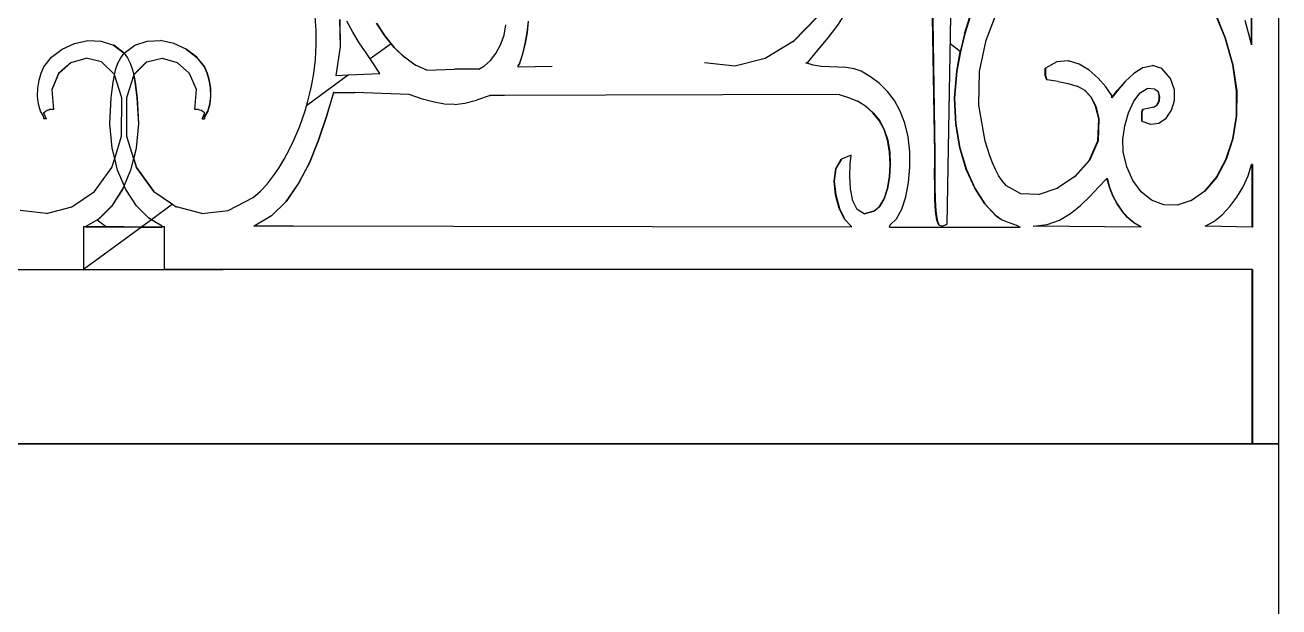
# Model space of a CAD drawing. Header units: inches. Extents: x 3672 to 10975, y -27382 to -746.
# Drawn here: x 4396.46 to 4413.78, y -26776.85 to -26768.81 of the extents above; entities that cross this region are included whole.
import ezdxf

# ---------------------------------------------------------------- set-up
doc = ezdxf.new("R2010")
doc.units = ezdxf.units.IN
doc.header["$LTSCALE"] = 17
doc.header["$MEASUREMENT"] = 0
doc.layers.add('25 BOT BAR', color=12, linetype='Continuous', lineweight=25)
doc.layers.add('OUTLINE', color=1, linetype='Continuous', lineweight=25)

msp = doc.modelspace()

# ---------------------------------------------------------------- linework, layer by layer
for p, q in [((4413.784, -26774.596), (4413.784, -26750.596)), ((4413.404, -26769.076), (4413.409, -26760.859)), ((4413.411, -26760.859), (4413.406, -26769.085)), ((4409.198, -26771.559), (4409.277, -26767.02)), ((4409.028, -26770.592), (4408.983, -26767.855)), ((4408.985, -26767.855), (4409.03, -26770.592)), ((4407.689, -26768.816), (4407.812, -26768.622)), ((4409.74, -26769.023), (4409.889, -26768.625)), ((4400.48, -26768.888), (4400.466, -26768.693)), ((4400.807, -26768.738), (4400.814, -26769.112)), ((4400.816, -26769.112), (4400.809, -26768.738)), ((4400.987, -26768.913), (4400.906, -26768.757)), ((4401.314, -26768.785), (4401.427, -26768.961)), ((4401.429, -26768.961), (4401.316, -26768.785)), ((4403.411, -26768.759), (4403.395, -26768.915)), ((4403.398, -26768.915), (4403.413, -26768.759)), ((4407.072, -26769.04), (4407.404, -26768.701)), ((4407.406, -26768.701), (4407.074, -26769.04)), ((4409.441, -26768.932), (4409.514, -26768.701)), ((4409.516, -26768.701), (4409.443, -26768.932)), ((4413.039, -26768.991), (4412.898, -26768.646)), ((4412.901, -26768.646), (4413.041, -26768.991)), ((4413.404, -26769.076), (4413.317, -26768.752)), ((4400.482, -26769.088), (4400.48, -26768.888)), ((4401.076, -26769.058), (4400.987, -26768.913)), ((4401.427, -26768.961), (4401.429, -26768.961)), ((4401.427, -26768.961), (4401.515, -26769.07)), ((4401.558, -26769.121), (4401.429, -26768.961)), ((4403.029, -26769.088), (4403.078, -26768.954)), ((4403.078, -26768.954), (4403.103, -26768.81)), ((4403.395, -26768.915), (4403.368, -26769.066)), ((4403.37, -26769.066), (4403.398, -26768.915)), ((4403.395, -26768.915), (4403.398, -26768.915)), ((4407.553, -26768.991), (4407.689, -26768.816)), ((4409.441, -26768.932), (4409.38, -26769.181)), ((4409.443, -26768.932), (4409.382, -26769.181)), ((4409.441, -26768.932), (4409.443, -26768.932)), ((4396.824, -26769.255), (4396.97, -26769.145)), ((4396.97, -26769.145), (4397.141, -26769.067)), ((4397.141, -26769.067), (4397.325, -26769.028)), ((4397.327, -26769.028), (4397.325, -26769.028)), ((4397.327, -26769.028), (4397.509, -26769.034)), ((4397.511, -26769.034), (4397.509, -26769.034)), ((4397.511, -26769.034), (4397.681, -26769.09)), ((4397.683, -26769.09), (4397.681, -26769.09)), ((4397.681, -26769.09), (4397.826, -26769.202)), ((4397.828, -26769.2), (4397.683, -26769.09)), ((4397.828, -26769.2), (4397.973, -26769.09)), ((4397.973, -26769.09), (4398.144, -26769.034)), ((4398.144, -26769.034), (4398.328, -26769.028)), ((4398.328, -26769.028), (4398.331, -26769.028)), ((4398.512, -26769.067), (4398.331, -26769.028)), ((4398.512, -26769.067), (4398.515, -26769.067)), ((4398.684, -26769.145), (4398.515, -26769.067)), ((4398.684, -26769.145), (4398.686, -26769.145)), ((4398.684, -26769.145), (4398.829, -26769.255)), ((4398.831, -26769.255), (4398.686, -26769.145)), ((4400.472, -26769.288), (4400.482, -26769.088)), ((4400.814, -26769.112), (4400.754, -26769.509)), ((4400.757, -26769.509), (4400.816, -26769.112)), ((4400.814, -26769.112), (4400.816, -26769.112)), ((4401.17, -26769.196), (4401.076, -26769.058)), ((4401.515, -26769.07), (4401.228, -26769.281)), ((4401.515, -26769.07), (4401.556, -26769.121)), ((4401.556, -26769.121), (4401.558, -26769.121)), ((4401.556, -26769.121), (4401.698, -26769.258)), ((4401.7, -26769.258), (4401.558, -26769.121)), ((4402.964, -26769.206), (4403.029, -26769.088)), ((4403.368, -26769.066), (4403.331, -26769.211)), ((4403.334, -26769.211), (4403.37, -26769.066)), ((4403.368, -26769.066), (4403.37, -26769.066)), ((4407.072, -26769.04), (4406.685, -26769.273)), ((4407.072, -26769.04), (4407.074, -26769.04)), ((4407.41, -26769.16), (4407.553, -26768.991)), ((4409.381, -26769.176), (4409.241, -26769.072)), ((4409.648, -26769.455), (4409.74, -26769.023)), ((4413.039, -26768.991), (4413.041, -26768.991)), ((4413.146, -26769.363), (4413.039, -26768.991)), ((4413.041, -26768.991), (4413.148, -26769.363)), ((4413.406, -26769.085), (4413.404, -26769.076)), ((4396.717, -26769.392), (4396.824, -26769.255)), ((4397.095, -26769.331), (4397.303, -26769.272)), ((4397.515, -26769.321), (4397.303, -26769.272)), ((4397.692, -26769.497), (4397.515, -26769.321)), ((4397.742, -26769.337), (4397.779, -26769.265)), ((4397.779, -26769.265), (4397.826, -26769.202)), ((4397.826, -26769.202), (4397.827, -26769.202)), ((4397.827, -26769.202), (4397.828, -26769.2)), ((4397.827, -26769.202), (4397.875, -26769.265)), ((4397.875, -26769.265), (4397.912, -26769.337)), ((4398.138, -26769.321), (4397.962, -26769.497)), ((4397.964, -26769.497), (4398.14, -26769.321)), ((4398.138, -26769.321), (4398.14, -26769.321)), ((4398.14, -26769.321), (4398.351, -26769.272)), ((4398.351, -26769.272), (4398.561, -26769.331)), ((4398.829, -26769.255), (4398.831, -26769.255)), ((4398.829, -26769.255), (4398.937, -26769.392)), ((4398.939, -26769.392), (4398.831, -26769.255)), ((4400.45, -26769.48), (4400.472, -26769.288)), ((4401.228, -26769.281), (4401.17, -26769.196)), ((4401.265, -26769.334), (4401.228, -26769.281)), ((4401.698, -26769.258), (4401.7, -26769.258)), ((4401.85, -26769.365), (4401.7, -26769.258)), ((4402.807, -26769.377), (4402.888, -26769.304)), ((4402.888, -26769.304), (4402.964, -26769.206)), ((4403.331, -26769.211), (4403.29, -26769.348)), ((4403.292, -26769.348), (4403.334, -26769.211)), ((4403.331, -26769.211), (4403.334, -26769.211)), ((4406.683, -26769.273), (4406.265, -26769.379)), ((4406.683, -26769.273), (4406.685, -26769.273)), ((4407.269, -26769.333), (4407.41, -26769.16)), ((4409.331, -26769.451), (4409.38, -26769.181)), ((4409.382, -26769.181), (4409.333, -26769.451)), ((4409.38, -26769.181), (4409.382, -26769.181)), ((4410.715, -26769.322), (4410.556, -26769.407)), ((4410.715, -26769.322), (4410.717, -26769.322)), ((4410.871, -26769.309), (4410.717, -26769.322)), ((4410.871, -26769.309), (4410.874, -26769.309)), ((4411.023, -26769.351), (4410.874, -26769.309)), ((4396.652, -26769.575), (4396.679, -26769.475)), ((4396.679, -26769.475), (4396.717, -26769.392)), ((4396.922, -26769.481), (4396.829, -26769.702)), ((4396.831, -26769.702), (4396.924, -26769.481)), ((4397.093, -26769.331), (4396.922, -26769.481)), ((4396.924, -26769.481), (4396.922, -26769.481)), ((4396.924, -26769.481), (4397.095, -26769.331)), ((4397.095, -26769.331), (4397.093, -26769.331)), ((4397.693, -26769.502), (4397.713, -26769.418)), ((4397.713, -26769.418), (4397.742, -26769.337)), ((4397.912, -26769.337), (4397.94, -26769.418)), ((4397.94, -26769.418), (4397.96, -26769.502)), ((4398.732, -26769.481), (4398.561, -26769.331)), ((4398.825, -26769.702), (4398.732, -26769.481)), ((4398.937, -26769.392), (4398.974, -26769.475)), ((4398.937, -26769.392), (4398.939, -26769.392)), ((4398.976, -26769.475), (4398.939, -26769.392)), ((4398.974, -26769.475), (4398.976, -26769.475)), ((4398.974, -26769.475), (4399.002, -26769.575)), ((4399.004, -26769.575), (4398.976, -26769.475)), ((4400.418, -26769.655), (4400.45, -26769.48)), ((4400.93, -26769.501), (4401.36, -26769.48)), ((4401.36, -26769.48), (4401.265, -26769.334)), ((4401.85, -26769.365), (4401.853, -26769.365)), ((4402.011, -26769.436), (4401.853, -26769.365)), ((4402.011, -26769.436), (4402.393, -26769.421)), ((4402.729, -26769.421), (4402.393, -26769.421)), ((4402.729, -26769.421), (4402.807, -26769.377)), ((4403.29, -26769.348), (4403.268, -26769.377)), ((4403.268, -26769.377), (4403.268, -26769.392)), ((4403.268, -26769.377), (4403.27, -26769.377)), ((4403.268, -26769.392), (4403.27, -26769.392)), ((4403.27, -26769.377), (4403.292, -26769.348)), ((4403.27, -26769.392), (4403.27, -26769.377)), ((4403.27, -26769.392), (4403.74, -26769.381)), ((4403.29, -26769.348), (4403.292, -26769.348)), ((4406.265, -26769.379), (4405.844, -26769.333)), ((4407.347, -26769.369), (4407.246, -26769.333)), ((4407.246, -26769.333), (4407.269, -26769.333)), ((4407.458, -26769.386), (4407.347, -26769.369)), ((4407.574, -26769.392), (4407.458, -26769.386)), ((4407.691, -26769.394), (4407.574, -26769.392)), ((4407.805, -26769.4), (4407.691, -26769.394)), ((4407.913, -26769.416), (4407.805, -26769.4)), ((4408.009, -26769.451), (4407.913, -26769.416)), ((4408.141, -26769.527), (4408.009, -26769.451)), ((4409.3, -26769.824), (4409.331, -26769.451)), ((4409.333, -26769.451), (4409.302, -26769.824)), ((4409.331, -26769.451), (4409.333, -26769.451)), ((4409.636, -26769.92), (4409.648, -26769.455)), ((4410.554, -26769.407), (4410.556, -26769.407)), ((4410.554, -26769.509), (4410.554, -26769.407)), ((4410.556, -26769.407), (4410.556, -26769.509)), ((4411.161, -26769.435), (4411.023, -26769.351)), ((4411.284, -26769.545), (4411.161, -26769.435)), ((4411.658, -26769.594), (4411.777, -26769.482)), ((4411.779, -26769.482), (4411.66, -26769.594)), ((4411.777, -26769.482), (4411.779, -26769.482)), ((4411.906, -26769.4), (4411.779, -26769.482)), ((4411.906, -26769.4), (4411.908, -26769.4)), ((4411.908, -26769.4), (4412.037, -26769.37)), ((4412.037, -26769.37), (4412.039, -26769.37)), ((4412.037, -26769.37), (4412.038, -26769.37)), ((4412.167, -26769.413), (4412.039, -26769.37)), ((4412.284, -26769.553), (4412.167, -26769.413)), ((4413.199, -26769.721), (4413.146, -26769.363)), ((4413.146, -26769.363), (4413.148, -26769.363)), ((4413.148, -26769.363), (4413.201, -26769.721)), ((4396.635, -26769.684), (4396.652, -26769.575)), ((4397.661, -26769.706), (4397.675, -26769.603)), ((4397.675, -26769.603), (4397.692, -26769.507)), ((4397.693, -26769.502), (4397.692, -26769.497)), ((4397.692, -26769.507), (4397.693, -26769.502)), ((4397.794, -26769.817), (4397.693, -26769.502)), ((4397.96, -26769.502), (4397.86, -26769.817)), ((4397.962, -26769.498), (4397.96, -26769.502)), ((4397.96, -26769.502), (4397.961, -26769.505)), ((4397.961, -26769.505), (4397.963, -26769.502)), ((4397.961, -26769.505), (4397.962, -26769.507)), ((4397.962, -26769.497), (4397.964, -26769.497)), ((4397.962, -26769.497), (4397.962, -26769.498)), ((4397.963, -26769.502), (4397.962, -26769.498)), ((4397.962, -26769.507), (4397.979, -26769.603)), ((4397.964, -26769.507), (4397.962, -26769.507)), ((4397.963, -26769.502), (4397.964, -26769.497)), ((4397.964, -26769.507), (4397.963, -26769.502)), ((4397.981, -26769.603), (4397.964, -26769.507)), ((4397.979, -26769.603), (4397.993, -26769.706)), ((4397.981, -26769.603), (4397.979, -26769.603)), ((4397.995, -26769.706), (4397.981, -26769.603)), ((4399.002, -26769.575), (4399.004, -26769.575)), ((4399.002, -26769.575), (4399.019, -26769.684)), ((4399.021, -26769.684), (4399.004, -26769.575)), ((4400.929, -26769.501), (4400.347, -26769.928)), ((4400.39, -26769.771), (4400.418, -26769.655)), ((4400.754, -26769.509), (4400.757, -26769.509)), ((4400.757, -26769.509), (4400.929, -26769.501)), ((4400.929, -26769.501), (4400.93, -26769.501)), ((4408.263, -26769.619), (4408.141, -26769.527)), ((4408.373, -26769.728), (4408.263, -26769.619)), ((4410.554, -26769.509), (4410.556, -26769.509)), ((4410.576, -26769.568), (4410.554, -26769.509)), ((4410.556, -26769.509), (4410.578, -26769.568)), ((4410.576, -26769.568), (4410.578, -26769.568)), ((4410.731, -26769.593), (4410.578, -26769.568)), ((4410.731, -26769.593), (4410.733, -26769.593)), ((4410.733, -26769.593), (4410.87, -26769.619)), ((4410.87, -26769.619), (4410.872, -26769.619)), ((4410.872, -26769.619), (4410.993, -26769.656)), ((4410.993, -26769.656), (4410.995, -26769.656)), ((4411.098, -26769.714), (4410.995, -26769.656)), ((4411.391, -26769.667), (4411.284, -26769.545)), ((4411.476, -26769.787), (4411.391, -26769.667)), ((4411.555, -26769.713), (4411.658, -26769.594)), ((4411.66, -26769.594), (4411.557, -26769.713)), ((4411.658, -26769.594), (4411.66, -26769.594)), ((4412.339, -26769.706), (4412.284, -26769.553)), ((4396.631, -26769.796), (4396.635, -26769.684)), ((4396.642, -26769.904), (4396.631, -26769.796)), ((4396.831, -26769.702), (4396.829, -26769.702)), ((4396.829, -26769.702), (4396.851, -26769.978)), ((4396.854, -26769.978), (4396.831, -26769.702)), ((4397.628, -26770.176), (4397.647, -26769.817)), ((4397.647, -26769.817), (4397.661, -26769.706)), ((4397.792, -26770.347), (4397.794, -26769.817)), ((4397.86, -26769.817), (4397.861, -26770.347)), ((4397.993, -26769.706), (4398.007, -26769.817)), ((4397.995, -26769.706), (4397.993, -26769.706)), ((4398.009, -26769.817), (4397.995, -26769.706)), ((4398.009, -26769.817), (4398.007, -26769.817)), ((4398.007, -26769.817), (4398.026, -26770.176)), ((4398.028, -26770.176), (4398.009, -26769.817)), ((4398.802, -26769.978), (4398.825, -26769.702)), ((4399.022, -26769.796), (4399.011, -26769.904)), ((4399.013, -26769.904), (4399.025, -26769.796)), ((4399.019, -26769.684), (4399.021, -26769.684)), ((4399.019, -26769.684), (4399.022, -26769.796)), ((4399.025, -26769.796), (4399.021, -26769.684)), ((4399.022, -26769.796), (4399.025, -26769.796)), ((4400.36, -26769.884), (4400.39, -26769.771)), ((4400.721, -26769.743), (4400.622, -26770.075)), ((4400.624, -26770.075), (4400.723, -26769.743)), ((4400.723, -26769.743), (4400.721, -26769.743)), ((4400.723, -26769.743), (4401.013, -26769.743)), ((4401.764, -26769.773), (4401.013, -26769.743)), ((4401.95, -26769.835), (4401.764, -26769.773)), ((4402.109, -26769.878), (4401.95, -26769.835)), ((4402.886, -26769.787), (4402.698, -26769.851)), ((4407.706, -26769.773), (4402.882, -26769.787)), ((4402.886, -26769.787), (4402.888, -26769.787)), ((4403.083, -26769.787), (4402.888, -26769.787)), ((4407.706, -26769.773), (4407.835, -26769.812)), ((4407.835, -26769.812), (4407.837, -26769.812)), ((4407.837, -26769.812), (4407.959, -26769.865)), ((4408.47, -26769.855), (4408.373, -26769.728)), ((4409.3, -26769.824), (4409.302, -26769.824)), ((4409.317, -26770.179), (4409.3, -26769.824)), ((4409.302, -26769.824), (4409.319, -26770.179)), ((4411.098, -26769.714), (4411.1, -26769.714)), ((4411.184, -26769.802), (4411.098, -26769.714)), ((4411.1, -26769.714), (4411.186, -26769.802)), ((4411.184, -26769.802), (4411.186, -26769.802)), ((4411.25, -26769.931), (4411.184, -26769.802)), ((4411.186, -26769.802), (4411.252, -26769.931)), ((4411.557, -26769.713), (4411.476, -26769.817)), ((4411.476, -26769.814), (4411.555, -26769.713)), ((4411.476, -26769.814), (4411.476, -26769.787)), ((4411.476, -26769.817), (4411.476, -26769.814)), ((4411.555, -26769.713), (4411.557, -26769.713)), ((4411.777, -26769.866), (4411.864, -26769.748)), ((4411.864, -26769.748), (4411.964, -26769.687)), ((4412.068, -26769.699), (4411.964, -26769.687)), ((4412.068, -26769.699), (4412.071, -26769.699)), ((4412.071, -26769.699), (4412.113, -26769.729)), ((4412.113, -26769.729), (4412.116, -26769.729)), ((4412.119, -26769.75), (4412.113, -26769.729)), ((4412.116, -26769.729), (4412.121, -26769.75)), ((4412.119, -26769.75), (4412.121, -26769.75)), ((4412.123, -26769.769), (4412.119, -26769.75)), ((4412.121, -26769.75), (4412.126, -26769.769)), ((4412.123, -26769.769), (4412.126, -26769.769)), ((4412.128, -26769.786), (4412.123, -26769.769)), ((4412.125, -26769.86), (4412.129, -26769.839)), ((4412.126, -26769.769), (4412.13, -26769.786)), ((4412.131, -26769.839), (4412.127, -26769.86)), ((4412.128, -26769.786), (4412.13, -26769.786)), ((4412.13, -26769.803), (4412.128, -26769.786)), ((4412.129, -26769.839), (4412.131, -26769.82)), ((4412.129, -26769.839), (4412.131, -26769.839)), ((4412.13, -26769.786), (4412.132, -26769.803)), ((4412.13, -26769.803), (4412.132, -26769.803)), ((4412.131, -26769.82), (4412.13, -26769.803)), ((4412.131, -26769.82), (4412.133, -26769.82)), ((4412.133, -26769.82), (4412.131, -26769.839)), ((4412.132, -26769.803), (4412.133, -26769.82)), ((4412.342, -26769.856), (4412.339, -26769.706)), ((4413.197, -26770.064), (4413.199, -26769.721)), ((4413.199, -26769.721), (4413.201, -26769.721)), ((4413.201, -26769.721), (4413.199, -26770.064)), ((4396.67, -26770.001), (4396.642, -26769.904)), ((4396.645, -26769.905), (4396.645, -26769.907)), ((4396.717, -26770.08), (4396.67, -26770.001)), ((4396.719, -26770.021), (4396.733, -26770.01)), ((4396.735, -26770.01), (4396.733, -26770.01)), ((4396.749, -26770), (4396.735, -26770.01)), ((4396.751, -26770), (4396.749, -26770)), ((4396.765, -26769.992), (4396.751, -26770)), ((4396.767, -26769.992), (4396.765, -26769.992)), ((4396.782, -26769.986), (4396.767, -26769.992)), ((4396.784, -26769.986), (4396.782, -26769.986)), ((4396.802, -26769.981), (4396.784, -26769.986)), ((4396.804, -26769.981), (4396.802, -26769.981)), ((4396.824, -26769.979), (4396.804, -26769.981)), ((4396.826, -26769.979), (4396.824, -26769.979)), ((4396.851, -26769.978), (4396.826, -26769.979)), ((4396.854, -26769.978), (4396.851, -26769.978)), ((4398.829, -26769.979), (4398.802, -26769.978)), ((4398.852, -26769.981), (4398.829, -26769.979)), ((4398.872, -26769.986), (4398.852, -26769.981)), ((4398.889, -26769.992), (4398.872, -26769.986)), ((4398.905, -26770), (4398.889, -26769.992)), ((4398.92, -26770.01), (4398.905, -26770)), ((4398.937, -26770.021), (4398.92, -26770.01)), ((4398.983, -26770.001), (4398.937, -26770.08)), ((4398.939, -26770.08), (4398.985, -26770.001)), ((4399.011, -26769.904), (4398.983, -26770.001)), ((4398.983, -26770.001), (4398.985, -26770.001)), ((4398.985, -26770.001), (4399.013, -26769.904)), ((4399.011, -26769.904), (4399.013, -26769.904)), ((4400.291, -26770.103), (4400.327, -26769.995)), ((4400.327, -26769.995), (4400.347, -26769.928)), ((4400.347, -26769.928), (4400.36, -26769.884)), ((4402.252, -26769.903), (4402.109, -26769.878)), ((4402.39, -26769.908), (4402.252, -26769.903)), ((4402.39, -26769.908), (4402.392, -26769.908)), ((4402.392, -26769.908), (4402.534, -26769.891)), ((4402.534, -26769.891), (4402.536, -26769.891)), ((4402.536, -26769.891), (4402.696, -26769.851)), ((4402.696, -26769.851), (4402.698, -26769.851)), ((4407.959, -26769.865), (4407.961, -26769.865)), ((4408.073, -26769.935), (4407.961, -26769.865)), ((4408.174, -26770.023), (4408.073, -26769.935)), ((4408.073, -26769.935), (4408.075, -26769.935)), ((4408.075, -26769.935), (4408.176, -26770.023)), ((4408.551, -26770.001), (4408.47, -26769.855)), ((4408.615, -26770.169), (4408.551, -26770.001)), ((4409.726, -26770.417), (4409.636, -26769.92)), ((4411.25, -26769.931), (4411.252, -26769.931)), ((4411.294, -26770.109), (4411.25, -26769.931)), ((4411.252, -26769.931), (4411.297, -26770.109)), ((4411.705, -26770.024), (4411.777, -26769.866)), ((4411.889, -26770.021), (4411.9, -26769.978)), ((4411.902, -26769.978), (4411.891, -26770.021)), ((4411.9, -26769.978), (4411.902, -26769.978)), ((4412.057, -26769.948), (4411.902, -26769.978)), ((4412.057, -26769.948), (4412.059, -26769.948)), ((4412.073, -26769.938), (4412.059, -26769.948)), ((4412.073, -26769.938), (4412.085, -26769.929)), ((4412.073, -26769.938), (4412.075, -26769.938)), ((4412.087, -26769.929), (4412.075, -26769.938)), ((4412.085, -26769.929), (4412.095, -26769.92)), ((4412.085, -26769.929), (4412.087, -26769.929)), ((4412.097, -26769.92), (4412.087, -26769.929)), ((4412.095, -26769.92), (4412.103, -26769.91)), ((4412.095, -26769.92), (4412.097, -26769.92)), ((4412.105, -26769.91), (4412.097, -26769.92)), ((4412.103, -26769.91), (4412.11, -26769.897)), ((4412.103, -26769.91), (4412.105, -26769.91)), ((4412.112, -26769.897), (4412.105, -26769.91)), ((4412.11, -26769.897), (4412.117, -26769.881)), ((4412.11, -26769.897), (4412.112, -26769.897)), ((4412.119, -26769.881), (4412.112, -26769.897)), ((4412.117, -26769.881), (4412.125, -26769.86)), ((4412.117, -26769.881), (4412.119, -26769.881)), ((4412.127, -26769.86), (4412.119, -26769.881)), ((4412.125, -26769.86), (4412.127, -26769.86)), ((4412.226, -26770.097), (4412.301, -26769.99)), ((4412.301, -26769.99), (4412.342, -26769.856)), ((4396.719, -26770.021), (4396.717, -26770.021)), ((4396.717, -26770.021), (4396.717, -26770.036)), ((4396.719, -26770.036), (4396.717, -26770.036)), ((4396.717, -26770.036), (4396.75, -26770.109)), ((4396.717, -26770.109), (4396.717, -26770.08)), ((4396.75, -26770.109), (4396.717, -26770.109)), ((4396.719, -26770.036), (4396.719, -26770.021)), ((4396.753, -26770.109), (4396.719, -26770.036)), ((4396.753, -26770.109), (4396.75, -26770.109)), ((4397.66, -26770.512), (4397.628, -26770.176)), ((4398.026, -26770.176), (4397.994, -26770.512)), ((4397.996, -26770.512), (4398.028, -26770.176)), ((4398.028, -26770.176), (4398.026, -26770.176)), ((4398.903, -26770.109), (4398.937, -26770.036)), ((4398.903, -26770.109), (4398.937, -26770.109)), ((4398.937, -26770.036), (4398.937, -26770.021)), ((4398.937, -26770.08), (4398.939, -26770.08)), ((4398.937, -26770.08), (4398.937, -26770.109)), ((4398.937, -26770.109), (4398.939, -26770.109)), ((4398.939, -26770.109), (4398.939, -26770.08)), ((4400.253, -26770.207), (4400.291, -26770.103)), ((4400.622, -26770.075), (4400.512, -26770.402)), ((4400.514, -26770.402), (4400.624, -26770.075)), ((4400.622, -26770.075), (4400.624, -26770.075)), ((4408.174, -26770.023), (4408.176, -26770.023)), ((4408.26, -26770.129), (4408.174, -26770.023)), ((4408.176, -26770.023), (4408.263, -26770.129)), ((4408.26, -26770.129), (4408.263, -26770.129)), ((4408.329, -26770.255), (4408.26, -26770.129)), ((4408.263, -26770.129), (4408.331, -26770.255)), ((4408.66, -26770.358), (4408.615, -26770.169)), ((4409.317, -26770.179), (4409.319, -26770.179)), ((4409.373, -26770.508), (4409.317, -26770.179)), ((4409.319, -26770.179), (4409.375, -26770.508)), ((4411.282, -26770.411), (4411.294, -26770.109)), ((4411.297, -26770.109), (4411.284, -26770.411)), ((4411.294, -26770.109), (4411.297, -26770.109)), ((4411.654, -26770.205), (4411.705, -26770.024)), ((4411.889, -26770.021), (4411.891, -26770.021)), ((4411.889, -26770.139), (4411.889, -26770.021)), ((4411.889, -26770.139), (4411.891, -26770.139)), ((4411.891, -26770.021), (4411.891, -26770.139)), ((4411.891, -26770.139), (4412.009, -26770.183)), ((4412.009, -26770.183), (4412.012, -26770.183)), ((4412.012, -26770.183), (4412.126, -26770.166)), ((4412.126, -26770.166), (4412.226, -26770.097)), ((4413.146, -26770.383), (4413.197, -26770.064)), ((4413.199, -26770.064), (4413.148, -26770.383)), ((4413.197, -26770.064), (4413.199, -26770.064)), ((4397.696, -26770.656), (4397.792, -26770.347)), ((4397.861, -26770.347), (4397.958, -26770.656)), ((4400.171, -26770.402), (4400.213, -26770.307)), ((4400.213, -26770.307), (4400.253, -26770.207)), ((4408.329, -26770.255), (4408.331, -26770.255)), ((4408.377, -26770.402), (4408.329, -26770.255)), ((4408.331, -26770.255), (4408.379, -26770.402)), ((4408.683, -26770.563), (4408.66, -26770.358)), ((4411.629, -26770.39), (4411.654, -26770.205)), ((4397.696, -26770.656), (4397.66, -26770.512)), ((4397.994, -26770.512), (4397.959, -26770.652)), ((4397.96, -26770.656), (4397.996, -26770.512)), ((4397.996, -26770.512), (4397.994, -26770.512)), ((4400.106, -26770.536), (4400.171, -26770.402)), ((4400.512, -26770.402), (4400.386, -26770.713)), ((4400.388, -26770.713), (4400.514, -26770.402)), ((4400.512, -26770.402), (4400.514, -26770.402)), ((4408.377, -26770.402), (4408.379, -26770.402)), ((4408.404, -26770.566), (4408.377, -26770.402)), ((4408.379, -26770.402), (4408.406, -26770.566)), ((4409.373, -26770.508), (4409.375, -26770.508)), ((4409.464, -26770.805), (4409.373, -26770.508)), ((4409.375, -26770.508), (4409.466, -26770.805)), ((4409.756, -26770.518), (4409.726, -26770.417)), ((4409.789, -26770.618), (4409.756, -26770.518)), ((4411.161, -26770.681), (4411.282, -26770.411)), ((4411.284, -26770.411), (4411.164, -26770.681)), ((4411.282, -26770.411), (4411.284, -26770.411)), ((4411.633, -26770.563), (4411.629, -26770.39)), ((4413.052, -26770.668), (4413.146, -26770.383)), ((4413.148, -26770.383), (4413.055, -26770.668)), ((4413.146, -26770.383), (4413.148, -26770.383)), ((4397.656, -26770.781), (4397.696, -26770.656)), ((4397.736, -26770.818), (4397.696, -26770.656)), ((4397.958, -26770.656), (4397.917, -26770.818)), ((4397.959, -26770.652), (4397.958, -26770.656)), ((4397.958, -26770.656), (4397.959, -26770.66)), ((4397.96, -26770.656), (4397.959, -26770.652)), ((4397.959, -26770.66), (4397.96, -26770.656)), ((4397.959, -26770.66), (4397.997, -26770.781)), ((4397.999, -26770.781), (4397.96, -26770.656)), ((4399.965, -26770.787), (4400.038, -26770.665)), ((4400.038, -26770.665), (4400.106, -26770.536)), ((4407.661, -26770.792), (4407.736, -26770.663)), ((4407.738, -26770.663), (4407.663, -26770.792)), ((4407.736, -26770.663), (4407.738, -26770.663)), ((4407.872, -26770.607), (4407.738, -26770.663)), ((4407.859, -26770.732), (4407.875, -26770.607)), ((4407.872, -26770.607), (4407.872, -26770.608)), ((4407.872, -26770.607), (4407.875, -26770.607)), ((4408.404, -26770.566), (4408.406, -26770.566)), ((4408.412, -26770.739), (4408.404, -26770.566)), ((4408.406, -26770.566), (4408.414, -26770.739)), ((4408.684, -26770.777), (4408.683, -26770.563)), ((4409.026, -26770.863), (4409.027, -26770.707)), ((4409.027, -26770.707), (4409.028, -26770.592)), ((4409.027, -26770.707), (4409.03, -26770.707)), ((4409.028, -26770.592), (4409.03, -26770.592)), ((4409.03, -26770.707), (4409.028, -26770.863)), ((4409.03, -26770.592), (4409.03, -26770.707)), ((4409.825, -26770.714), (4409.789, -26770.618)), ((4410.964, -26770.904), (4411.161, -26770.681)), ((4411.164, -26770.681), (4410.966, -26770.904)), ((4411.161, -26770.681), (4411.164, -26770.681)), ((4411.681, -26770.771), (4411.633, -26770.563)), ((4412.922, -26770.912), (4413.052, -26770.668)), ((4413.055, -26770.668), (4412.924, -26770.912)), ((4413.052, -26770.668), (4413.055, -26770.668)), ((4397.417, -26771.11), (4397.656, -26770.781)), ((4397.827, -26771.029), (4397.736, -26770.818)), ((4397.917, -26770.818), (4397.827, -26771.029)), ((4397.997, -26770.781), (4398.236, -26771.11)), ((4397.997, -26770.781), (4397.999, -26770.781)), ((4398.239, -26771.11), (4397.999, -26770.781)), ((4399.887, -26770.901), (4399.965, -26770.787)), ((4400.386, -26770.713), (4400.238, -26770.998)), ((4400.24, -26770.998), (4400.388, -26770.713)), ((4400.386, -26770.713), (4400.388, -26770.713)), ((4407.638, -26770.966), (4407.661, -26770.792)), ((4407.663, -26770.792), (4407.64, -26770.966)), ((4407.661, -26770.792), (4407.663, -26770.792)), ((4407.853, -26770.897), (4407.859, -26770.732)), ((4408.401, -26770.91), (4408.412, -26770.739)), ((4408.414, -26770.739), (4408.403, -26770.91)), ((4408.412, -26770.739), (4408.414, -26770.739)), ((4408.664, -26770.987), (4408.684, -26770.777)), ((4409.027, -26771.041), (4409.026, -26770.863)), ((4409.026, -26770.863), (4409.028, -26770.863)), ((4409.028, -26770.863), (4409.029, -26771.041)), ((4409.464, -26770.805), (4409.466, -26770.805)), ((4409.581, -26771.064), (4409.464, -26770.805)), ((4409.466, -26770.805), (4409.583, -26771.064)), ((4409.865, -26770.805), (4409.825, -26770.714)), ((4409.91, -26770.889), (4409.865, -26770.805)), ((4411.765, -26770.959), (4411.681, -26770.771)), ((4413.357, -26770.893), (4413.406, -26770.739)), ((4413.415, -26770.739), (4413.406, -26770.739)), ((4413.417, -26770.739), (4413.415, -26770.739)), ((4413.415, -26771.602), (4413.415, -26770.739)), ((4413.417, -26770.739), (4413.417, -26771.602)), ((4397.827, -26771.029), (4397.803, -26771.085)), ((4397.805, -26771.085), (4397.828, -26771.032)), ((4397.828, -26771.032), (4397.827, -26771.029)), ((4397.851, -26771.085), (4397.828, -26771.032)), ((4399.71, -26771.105), (4399.802, -26771.008)), ((4399.802, -26771.008), (4399.887, -26770.901)), ((4400.238, -26770.998), (4400.065, -26771.247)), ((4400.067, -26771.247), (4400.24, -26770.998)), ((4400.238, -26770.998), (4400.24, -26770.998)), ((4407.638, -26770.966), (4407.64, -26770.966)), ((4407.658, -26771.159), (4407.638, -26770.966)), ((4407.64, -26770.966), (4407.66, -26771.159)), ((4407.864, -26771.074), (4407.853, -26770.897)), ((4408.373, -26771.071), (4408.401, -26770.91)), ((4408.403, -26770.91), (4408.375, -26771.071)), ((4408.401, -26770.91), (4408.403, -26770.91)), ((4408.626, -26771.183), (4408.664, -26770.987)), ((4409.027, -26771.041), (4409.029, -26771.041)), ((4409.031, -26771.221), (4409.027, -26771.041)), ((4409.029, -26771.041), (4409.033, -26771.221)), ((4409.961, -26770.965), (4409.91, -26770.889)), ((4410.017, -26771.032), (4409.961, -26770.965)), ((4410.218, -26771.144), (4410.017, -26771.032)), ((4410.964, -26770.904), (4410.723, -26771.065)), ((4410.964, -26770.904), (4410.966, -26770.904)), ((4411.171, -26771.18), (4411.292, -26771.052)), ((4411.292, -26771.052), (4411.407, -26770.931)), ((4411.407, -26770.931), (4411.409, -26770.929)), ((4411.441, -26771.051), (4411.407, -26770.931)), ((4411.409, -26770.929), (4411.443, -26771.051)), ((4411.441, -26771.051), (4411.443, -26771.051)), ((4411.488, -26771.169), (4411.441, -26771.051)), ((4411.443, -26771.051), (4411.49, -26771.169)), ((4411.881, -26771.115), (4411.765, -26770.959)), ((4412.76, -26771.104), (4412.922, -26770.912)), ((4412.924, -26770.912), (4412.762, -26771.104)), ((4412.922, -26770.912), (4412.924, -26770.912)), ((4413.204, -26771.188), (4413.289, -26771.045)), ((4413.289, -26771.045), (4413.357, -26770.893)), ((4397.105, -26771.324), (4397.417, -26771.11)), ((4397.803, -26771.085), (4397.657, -26771.308)), ((4397.66, -26771.308), (4397.805, -26771.085)), ((4397.805, -26771.085), (4397.803, -26771.085)), ((4397.996, -26771.308), (4397.851, -26771.085)), ((4398.236, -26771.11), (4398.239, -26771.11)), ((4398.239, -26771.11), (4398.494, -26771.287)), ((4399.266, -26771.375), (4399.61, -26771.193)), ((4399.61, -26771.193), (4399.71, -26771.105)), ((4407.658, -26771.159), (4407.66, -26771.159)), ((4407.709, -26771.345), (4407.658, -26771.159)), ((4407.66, -26771.159), (4407.712, -26771.345)), ((4407.896, -26771.238), (4407.864, -26771.074)), ((4408.265, -26771.317), (4408.327, -26771.21)), ((4408.329, -26771.21), (4408.267, -26771.317)), ((4408.327, -26771.21), (4408.373, -26771.071)), ((4408.327, -26771.21), (4408.329, -26771.21)), ((4408.375, -26771.071), (4408.329, -26771.21)), ((4408.373, -26771.071), (4408.375, -26771.071)), ((4408.571, -26771.354), (4408.626, -26771.183)), ((4409.04, -26771.383), (4409.031, -26771.221)), ((4409.031, -26771.221), (4409.033, -26771.221)), ((4409.033, -26771.221), (4409.042, -26771.383)), ((4409.581, -26771.064), (4409.583, -26771.064)), ((4409.719, -26771.279), (4409.581, -26771.064)), ((4409.583, -26771.064), (4409.721, -26771.279)), ((4410.463, -26771.15), (4410.218, -26771.144)), ((4410.463, -26771.15), (4410.721, -26771.065)), ((4410.721, -26771.065), (4410.723, -26771.065)), ((4411.043, -26771.303), (4411.171, -26771.18)), ((4411.488, -26771.169), (4411.49, -26771.169)), ((4411.547, -26771.28), (4411.488, -26771.169)), ((4411.49, -26771.169), (4411.549, -26771.28)), ((4412.025, -26771.231), (4411.881, -26771.115)), ((4412.76, -26771.104), (4412.576, -26771.236)), ((4412.76, -26771.104), (4412.762, -26771.104)), ((4413.106, -26771.319), (4413.204, -26771.188)), ((4396.752, -26771.416), (4396.39, -26771.375)), ((4396.752, -26771.416), (4397.105, -26771.324)), ((4397.657, -26771.308), (4397.488, -26771.478)), ((4397.49, -26771.478), (4397.66, -26771.308)), ((4397.66, -26771.308), (4397.657, -26771.308)), ((4398.166, -26771.478), (4397.996, -26771.308)), ((4398.494, -26771.287), (4398.204, -26771.5)), ((4398.494, -26771.287), (4398.548, -26771.324)), ((4398.548, -26771.324), (4398.55, -26771.324)), ((4398.902, -26771.416), (4398.55, -26771.324)), ((4398.902, -26771.416), (4399.266, -26771.375)), ((4400.065, -26771.247), (4399.861, -26771.447)), ((4399.863, -26771.447), (4400.067, -26771.247)), ((4400.065, -26771.247), (4400.067, -26771.247)), ((4407.709, -26771.345), (4407.712, -26771.345)), ((4407.784, -26771.497), (4407.709, -26771.345)), ((4407.712, -26771.345), (4407.786, -26771.497)), ((4407.957, -26771.361), (4407.896, -26771.238)), ((4408.052, -26771.418), (4407.957, -26771.361)), ((4408.052, -26771.418), (4408.187, -26771.383)), ((4408.187, -26771.383), (4408.053, -26771.419)), ((4408.187, -26771.383), (4408.265, -26771.317)), ((4408.187, -26771.383), (4408.189, -26771.383)), ((4408.267, -26771.317), (4408.189, -26771.383)), ((4408.265, -26771.317), (4408.267, -26771.317)), ((4408.499, -26771.488), (4408.571, -26771.354)), ((4409.04, -26771.383), (4409.042, -26771.383)), ((4409.057, -26771.507), (4409.04, -26771.383)), ((4409.042, -26771.383), (4409.059, -26771.507)), ((4409.719, -26771.279), (4409.721, -26771.279)), ((4409.869, -26771.441), (4409.719, -26771.279)), ((4409.721, -26771.279), (4409.872, -26771.441)), ((4410.904, -26771.415), (4411.043, -26771.303)), ((4411.616, -26771.381), (4411.547, -26771.28)), ((4411.547, -26771.28), (4411.549, -26771.28)), ((4411.549, -26771.28), (4411.618, -26771.381)), ((4411.616, -26771.381), (4411.618, -26771.381)), ((4411.693, -26771.468), (4411.616, -26771.381)), ((4411.618, -26771.381), (4411.695, -26771.468)), ((4412.192, -26771.296), (4412.025, -26771.231)), ((4412.377, -26771.301), (4412.192, -26771.296)), ((4412.573, -26771.236), (4412.377, -26771.301)), ((4412.573, -26771.236), (4412.576, -26771.236)), ((4412.998, -26771.433), (4413.106, -26771.319)), ((4397.302, -26771.588), (4397.452, -26771.5)), ((4397.451, -26771.499), (4397.452, -26771.5)), ((4397.452, -26771.5), (4397.488, -26771.478)), ((4397.452, -26771.5), (4397.584, -26771.597)), ((4397.49, -26771.478), (4397.488, -26771.478)), ((4398.204, -26771.5), (4398.072, -26771.597)), ((4398.204, -26771.5), (4398.166, -26771.478)), ((4398.354, -26771.588), (4398.204, -26771.5)), ((4399.861, -26771.447), (4399.623, -26771.588)), ((4399.861, -26771.447), (4399.863, -26771.447)), ((4407.784, -26771.497), (4407.786, -26771.497)), ((4407.872, -26771.588), (4407.784, -26771.497)), ((4407.786, -26771.497), (4407.875, -26771.588)), ((4408.053, -26771.419), (4408.052, -26771.418)), ((4408.402, -26771.602), (4408.413, -26771.573)), ((4408.413, -26771.573), (4408.499, -26771.488)), ((4409.057, -26771.507), (4409.059, -26771.507)), ((4409.084, -26771.573), (4409.057, -26771.507)), ((4409.059, -26771.507), (4409.086, -26771.573)), ((4409.084, -26771.573), (4409.086, -26771.573)), ((4409.086, -26771.573), (4409.102, -26771.581)), ((4409.154, -26771.581), (4409.169, -26771.575)), ((4409.169, -26771.575), (4409.184, -26771.568)), ((4409.184, -26771.568), (4409.198, -26771.559)), ((4409.869, -26771.441), (4409.872, -26771.441)), ((4409.913, -26771.474), (4409.869, -26771.441)), ((4409.872, -26771.441), (4409.915, -26771.474)), ((4409.913, -26771.474), (4409.915, -26771.474)), ((4409.915, -26771.474), (4409.958, -26771.5)), ((4409.958, -26771.5), (4409.961, -26771.5)), ((4409.961, -26771.5), (4410.005, -26771.52)), ((4410.005, -26771.52), (4410.007, -26771.52)), ((4410.007, -26771.52), (4410.053, -26771.538)), ((4410.053, -26771.538), (4410.055, -26771.538)), ((4410.055, -26771.538), (4410.103, -26771.556)), ((4410.103, -26771.556), (4410.105, -26771.556)), ((4410.105, -26771.556), (4410.154, -26771.577)), ((4410.388, -26771.588), (4410.58, -26771.565)), ((4410.58, -26771.565), (4410.751, -26771.505)), ((4410.751, -26771.505), (4410.904, -26771.415)), ((4411.693, -26771.468), (4411.695, -26771.468)), ((4411.777, -26771.538), (4411.693, -26771.468)), ((4411.695, -26771.468), (4411.779, -26771.538)), ((4411.777, -26771.538), (4411.779, -26771.538)), ((4411.779, -26771.538), (4411.867, -26771.588)), ((4412.766, -26771.588), (4412.884, -26771.524)), ((4412.884, -26771.524), (4412.998, -26771.433)), ((4397.266, -26771.595), (4397.266, -26772.188)), ((4397.266, -26771.595), (4397.3, -26771.595)), ((4398.067, -26771.601), (4397.266, -26772.188)), ((4397.302, -26771.588), (4397.3, -26771.588)), ((4397.3, -26771.588), (4397.3, -26771.595)), ((4397.302, -26771.595), (4397.3, -26771.595)), ((4397.3, -26771.595), (4397.3, -26771.602)), ((4397.3, -26771.602), (4397.827, -26771.599)), ((4397.302, -26771.595), (4397.302, -26771.588)), ((4397.584, -26771.597), (4397.302, -26771.595)), ((4397.827, -26771.599), (4397.584, -26771.597)), ((4397.828, -26771.599), (4397.827, -26771.599)), ((4397.828, -26771.599), (4398.072, -26771.597)), ((4397.828, -26771.599), (4398.067, -26771.601)), ((4398.072, -26771.597), (4398.067, -26771.601)), ((4398.067, -26771.601), (4398.354, -26771.602)), ((4398.072, -26771.597), (4398.354, -26771.595)), ((4398.354, -26771.595), (4398.354, -26771.588)), ((4398.354, -26771.602), (4398.354, -26771.595)), ((4398.354, -26771.595), (4398.383, -26771.595)), ((4398.383, -26772.188), (4398.383, -26771.595)), ((4407.872, -26771.602), (4399.617, -26771.588)), ((4399.621, -26771.588), (4399.623, -26771.588)), ((4400.165, -26771.589), (4399.623, -26771.588)), ((4407.872, -26771.588), (4407.875, -26771.588)), ((4407.872, -26771.602), (4407.872, -26771.588)), ((4407.875, -26771.602), (4407.872, -26771.602)), ((4407.875, -26771.588), (4407.875, -26771.602)), ((4408.402, -26771.602), (4410.206, -26771.602)), ((4409.102, -26771.581), (4409.104, -26771.581)), ((4409.104, -26771.581), (4409.12, -26771.585)), ((4409.12, -26771.585), (4409.122, -26771.585)), ((4409.122, -26771.585), (4409.138, -26771.585)), ((4409.138, -26771.585), (4409.154, -26771.581)), ((4410.154, -26771.577), (4410.156, -26771.577)), ((4410.156, -26771.577), (4410.206, -26771.602)), ((4410.206, -26771.602), (4410.208, -26771.602)), ((4411.867, -26771.602), (4410.388, -26771.588)), ((4411.867, -26771.602), (4411.867, -26771.588)), ((4411.867, -26771.588), (4411.869, -26771.588)), ((4411.869, -26771.602), (4411.867, -26771.602)), ((4411.869, -26771.588), (4411.869, -26771.602)), ((4413.415, -26771.602), (4412.766, -26771.588)), ((4413.417, -26771.602), (4413.415, -26771.602)), ((4382.234, -26772.188), (4397.266, -26772.188)), ((4397.266, -26772.188), (4398.383, -26772.188)), ((4398.383, -26772.188), (4399.195, -26772.188)), ((4413.415, -26772.188), (4398.383, -26772.188)), ((4413.415, -26774.596), (4413.415, -26772.188)), ((4413.415, -26772.188), (4413.417, -26772.188)), ((4413.417, -26772.188), (4413.417, -26774.596)), ((4407.688, -26774.596), (4381.784, -26774.596)), ((4387.961, -26774.596), (4413.784, -26774.596)), ((4413.415, -26774.596), (4413.417, -26774.596)), ((4413.417, -26774.596), (4413.784, -26774.596))]:
    msp.add_line(p, q)
at = {"layer": '25 BOT BAR'}
for p, q in [((4413.784, -26780.971), (4413.784, -26682.596)), ((4381.784, -26774.596), (4413.701, -26774.596))]:
    msp.add_line(p, q, dxfattribs=at)
at = {"layer": 'OUTLINE'}
for p, q in [((4381.784, -26774.596), (4407.688, -26774.596)), ((4413.784, -26774.596), (4387.961, -26774.596))]:
    msp.add_line(p, q, dxfattribs=at)

doc.saveas('drawing.dxf')
